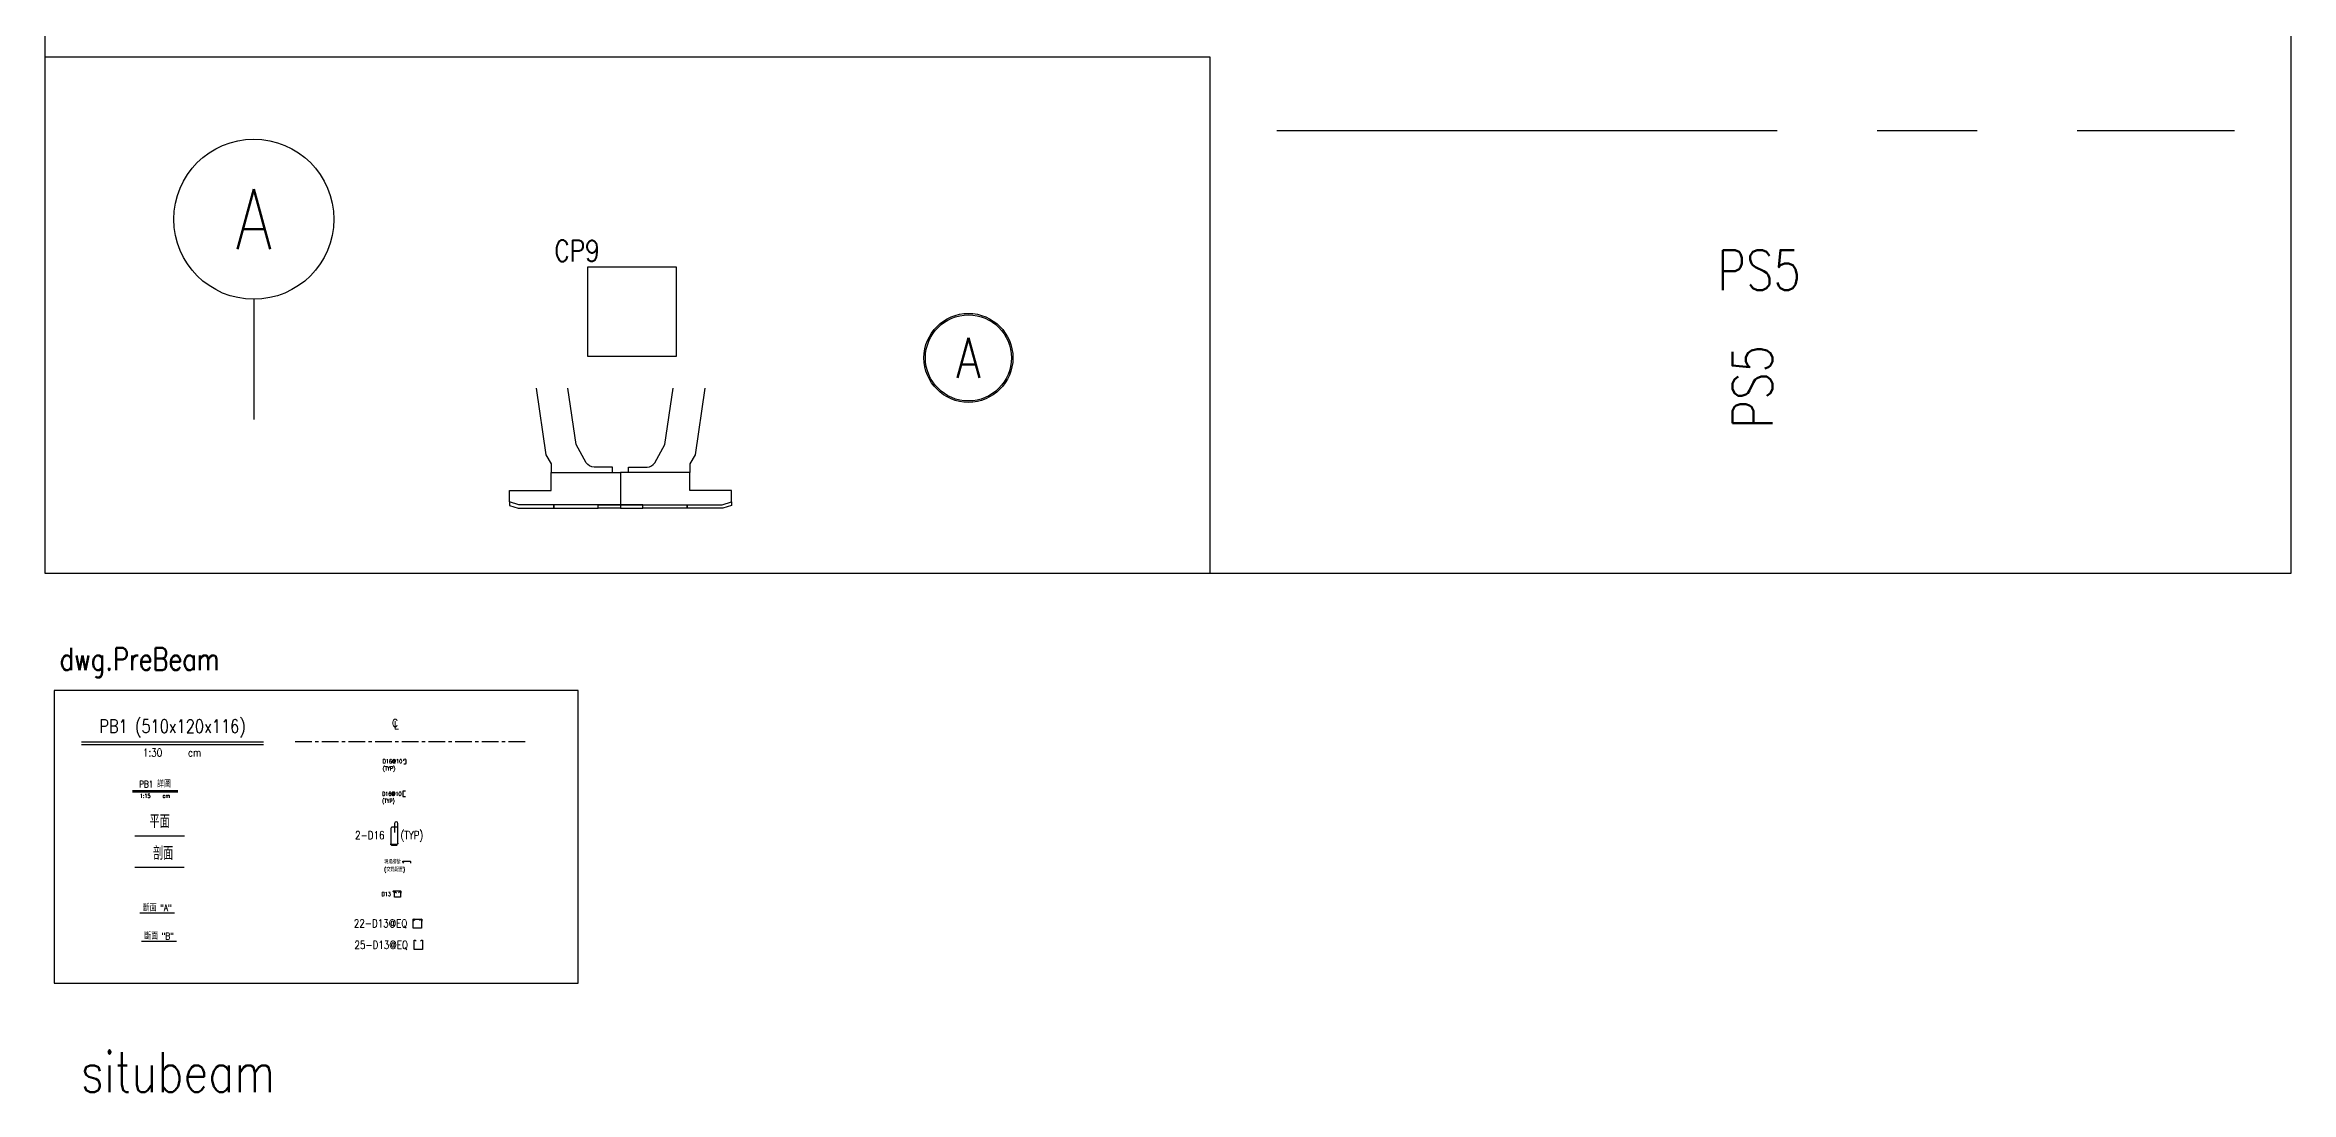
# Model space of a CAD drawing. Extents: x -4754 to 4976, y -19960 to 3841.
# Drawn here: x -4262 to -1736, y 621 to 1799 of the extents above; entities that cross this region are included whole.
import ezdxf
from ezdxf.enums import TextEntityAlignment as Align

# ---------------------------------------------------------------- set-up
doc = ezdxf.new("R2010")
doc.units = 0
doc.header["$LTSCALE"] = 3
doc.linetypes.add('CENTER', pattern=[2, 1.25, -0.25, 0.25, -0.25])
doc.linetypes.add('DASHED', pattern=[19.05, 12.7, -6.35])
doc.layers.get('0').update_dxf_attribs({"linetype": 'CONTINUOUS'})
doc.layers.add('HB_0', color=7, linetype='CONTINUOUS', transparency=0.5)
for name, color, linetype in [('HB_SYMBOLS', 7, 'CONTINUOUS'), ('HB_TXT_CTEXT', 2, 'CONTINUOUS'), ('鋼筋', 3, 'CONTINUOUS'), ('預鑄樁帽', 6, 'CONTINUOUS'), ('預鑄版_TXT', 2, 'CONTINUOUS')]:
    doc.layers.add(name, color=color, linetype=linetype)
doc.styles.get("Standard").update_dxf_attribs({"font": 'ROMANS.shx', "width": 0.8, "bigfont": 'LCHINA.shx'})

# ---------------------------------------------------------------- blocks, each defined once
blk = doc.blocks.new('beam_Topview')
at = {"layer": 'HB_TXT_CTEXT', "color": 4, "linetype": 'Continuous'}
blk.add_line((-27.8, 0), (27.8, 0), dxfattribs=at)
at = {"layer": 'HB_TXT_CTEXT', "color": 4, "linetype": 'Continuous', "width": 0.8}
blk.add_text('平面', height=15, rotation=360, dxfattribs=at).set_placement((0, 16.5), align=Align.MIDDLE)
blk = doc.blocks.new('beam_SectionSide')
at = {"layer": 'HB_TXT_CTEXT', "color": 4, "linetype": 'Continuous'}
blk.add_line((-27.8, 0), (27.8, 0), dxfattribs=at)
at = {"layer": 'HB_TXT_CTEXT', "color": 4, "linetype": 'Continuous', "width": 0.8}
blk.add_text(' 剖面', height=15, rotation=360, dxfattribs=at).set_placement((0, 16.5), align=Align.MIDDLE)
blk = doc.blocks.new('beam_SectionA')
at = {"layer": 'HB_TXT_CTEXT', "color": 4, "linetype": 'Continuous'}
blk.add_line((-19.5, 0), (19.5, 0), dxfattribs=at)
at = {"layer": 'HB_TXT_CTEXT', "color": 4, "linetype": 'Continuous', "width": 0.8}
blk.add_text('斷面 "A"', height=7.5, rotation=360, dxfattribs=at).set_placement((0, 6.6), align=Align.MIDDLE)
blk = doc.blocks.new('beam_SectionB')
at = {"layer": 'HB_TXT_CTEXT', "color": 4, "linetype": 'Continuous'}
blk.add_line((-19.5, 0), (19.5, 0), dxfattribs=at)
at = {"layer": 'HB_TXT_CTEXT', "color": 4, "linetype": 'Continuous', "width": 0.8}
blk.add_text('斷面 "B"', height=7.5, rotation=360, dxfattribs=at).set_placement((0, 6.6), align=Align.MIDDLE)
blk = doc.blocks.new('beam_title')
at = {"layer": 'HB_TXT_CTEXT', "color": 3, "linetype": 'Continuous'}
blk.add_line((-102.5, 3), (102.5, 3), dxfattribs=at)
at = {"layer": 'HB_TXT_CTEXT', "color": 1, "linetype": 'Continuous'}
blk.add_line((-102.5, 0), (102.5, 0), dxfattribs=at)
at = {"color": 3, "linetype": 'Continuous', "width": 0.8}
blk.add_attdef('A', text='', height=15, dxfattribs=at).set_placement((0, 19.5), align=Align.MIDDLE)
at = {"color": 2, "linetype": 'Continuous', "width": 0.8}
for tag, p in [('1:30', (-22.4, -9)), ('CM', (24.8, -9))]:
    blk.add_attdef(tag, text='', height=9, dxfattribs=at).set_placement(p, align=Align.MIDDLE)
blk = doc.blocks.new('beam_titleD')
at = {"layer": 'HB_TXT_CTEXT', "color": 3, "linetype": 'Continuous'}
blk.add_line((-25.6, 1.5), (25.6, 1.5), dxfattribs=at)
at = {"layer": 'HB_TXT_CTEXT', "color": 1, "linetype": 'Continuous'}
blk.add_line((-25.6, 0), (25.6, 0), dxfattribs=at)
at = {"color": 3, "linetype": 'Continuous', "width": 0.8}
blk.add_attdef('A', text='', height=7.5, dxfattribs=at).set_placement((-0.1, 9.6), align=Align.MIDDLE)
at = {"color": 2, "linetype": 'Continuous', "width": 0.8}
for tag, p in [('1:15', (-11.2, -4.5)), ('CM', (12.6, -4.5))]:
    blk.add_attdef(tag, text='', height=4.5, dxfattribs=at).set_placement(p, align=Align.MIDDLE)
blk = doc.blocks.new('cl')
at = {"layer": 'HB_TXT_CTEXT', "linetype": 'Continuous', "width": 0.8}
for s, p in [('C', (-0.18, 0.11)), ('L', (0.23, -0.56))]:
    blk.add_text(s, height=2.5, dxfattribs=at).set_placement(p, align=Align.MIDDLE)
blk = doc.blocks.new('rebar_Tie_90_90')
at = {"layer": 'HB_TXT_CTEXT', "linetype": 'Continuous'}
blk.add_lwpolyline([(26.4, 2.6), (23.6, 2.6, 0.414214), (23.4, 2.4), (23.4, -3.2, 0.414214), (23.6, -3.3), (26.4, -3.3)], format="xyb", dxfattribs=at)
at = {"color": 2, "linetype": 'Continuous', "width": 0.8}
for tag, p in [('D16@10', (0, -0.2)), ('(TYP)', (0, -8.2))]:
    blk.add_attdef(tag, text='', height=4.5, dxfattribs=at).set_placement(p, align=Align.MIDDLE_LEFT)
blk = doc.blocks.new('rebar_HoopUwithTie')
at = {"layer": 'HB_TXT_CTEXT', "linetype": 'Continuous'}
for points in [[(-6.8, 1.4), (-8, 2.6, -0.668179), (-7.6, 3.6), (-0.1, 3.6, -0.414214), (0.5, 3), (0.5, 1.1)], [(-2.2, 1.4), (-1, 2.6, -0.668179), (0, 2.2), (0, -3.3), (-6.9, -3.3), (-6.9, 2.2, -0.668179), (-5.9, 2.6), (-4.7, 1.4)]]:
    blk.add_lwpolyline(points, format="xyb", dxfattribs=at)
at = {"color": 2, "linetype": 'Continuous', "width": 0.8}
blk.add_attdef('D13', text='', height=4.5, dxfattribs=at).set_placement((-21.3, 0), align=Align.MIDDLE_LEFT)
blk = doc.blocks.new('rebar_Tie_180_90')
at = {"layer": 'HB_TXT_CTEXT', "linetype": 'Continuous'}
blk.add_lwpolyline([(23.9, 0.5), (23.9, 1.8, -1), (25.9, 1.8), (25.9, -2.6, -0.414214), (25.3, -3.2), (23.7, -3.2)], format="xyb", dxfattribs=at)
at = {"color": 2, "linetype": 'Continuous', "width": 0.8}
for tag, p in [('D16@10', (0, 0)), ('(TYP)', (0, -8))]:
    blk.add_attdef(tag, text='', height=4.5, dxfattribs=at).set_placement(p, align=Align.MIDDLE_LEFT)
blk = doc.blocks.new('rebar_Tie_135_90')
at = {"layer": '鋼筋', "color": 7, "linetype": 'Continuous'}
blk.add_lwpolyline([(22.4, -1.3), (21.2, -0.1, -0.668179), (21.6, 1), (29.1, 1, -0.414214), (29.7, 0.4), (29.7, -1.6)], format="xyb", dxfattribs=at)
at = {"color": 2, "linetype": 'Continuous', "width": 0.8}
for tag, p in [('現場綁紮', (0.2, 0)), ('(交錯配置)', (0.2, -8.5))]:
    blk.add_attdef(tag, text='', height=4.5, dxfattribs=at).set_placement(p, align=Align.MIDDLE_LEFT)
blk = doc.blocks.new('rebar_2Tie_180_90')
at = {"layer": 'HB_TXT_CTEXT', "linetype": 'Continuous'}
for points in [[(45.7, 9.3), (39.8, 9.3, 0.414214), (38.6, 8.1), (38.6, -9.6)], [(46.5, -8.7), (46.5, 13.7, 1), (42.7, 13.7), (42.7, 3.3)], [(46.5, -8.7, -0.414214), (45.3, -9.9), (37.8, -9.9)], [(38.6, -9.6, 0.414214), (39.8, -10.8), (45.7, -10.8)]]:
    blk.add_lwpolyline(points, format="xyb", dxfattribs=at)
at = {"color": 2, "linetype": 'Continuous', "width": 0.8}
for tag, p in [('2-D16', (-1.7, 0.4)), ('(TYP)', (49.4, 0.4))]:
    blk.add_attdef(tag, text='', height=9, dxfattribs=at).set_placement(p, align=Align.MIDDLE_LEFT)
blk = doc.blocks.new('dim_rebar_HoopU')
at = {"linetype": 'Continuous'}
blk.add_lwpolyline([(44.2, 4.5), (45.4, 5.7, -0.668179), (46.5, 5.3), (46.5, -4.7), (37, -4.7), (37, 5.3, -0.668179), (38.1, 5.7), (39.3, 4.5)], format="xyb", dxfattribs=at)
at = {"linetype": 'Continuous', "width": 0.8}
blk.add_attdef('25-D13@EQ', text='', height=9, dxfattribs=at).set_placement((0, 0), align=Align.MIDDLE)
blk = doc.blocks.new('dim_rebar_HoopUwithTie')
at = {"linetype": 'Continuous'}
for points in [[(37.7, 3.1), (36.5, 4.3, -0.668179), (36.9, 5.3), (45.8, 5.3, -0.414214), (46.4, 4.7), (46.4, 2.8)], [(43.9, 4), (45.1, 5.2, -0.668179), (46.1, 4.8), (46.1, -4.9), (36.7, -4.9), (36.7, 4.8, -0.668179), (37.7, 5.2), (38.9, 4)]]:
    blk.add_lwpolyline(points, format="xyb", dxfattribs=at)
at = {"linetype": 'Continuous', "width": 0.8}
blk.add_attdef('22-D13@EQ', text='', height=9, dxfattribs=at).set_placement((0, 0), align=Align.MIDDLE)
blk = doc.blocks.new('pilecap')
at = {"layer": '預鑄樁帽', "linetype": 'DASHED', "ltscale": 100}
blk.add_lwpolyline([(-50, -50), (50, -50), (50, 50), (-50, 50)], close=True, dxfattribs=at)
at = {"width": 0.8}
blk.add_attdef('A', text='', height=24, dxfattribs=at).set_placement((-61.9, 68.6), align=Align.MIDDLE)
blk = doc.blocks.new('fender')
at = {"color": 7, "linetype": 'Continuous'}
for points in [[(-94.7, -0.1), (-83.8, -75), (-78, -85.1), (-78, -95.1)], [(94.7, -0.1), (83.8, -75), (78, -85.1), (78, -95.1)]]:
    blk.add_lwpolyline(points, dxfattribs=at)
for points in [[(-9, -95.1), (-9, -89.4, 0.414214), (-9.5, -88.9), (-29.8, -88.9, -0.272631), (-38.5, -83.9), (-50, -63.5), (-59.4, -0.1)], [(9, -95.1), (9, -89.4, -0.414214), (9.5, -88.9), (29.8, -88.9, 0.272631), (38.5, -83.9), (50, -63.5), (59.4, -0.1)]]:
    blk.add_lwpolyline(points, format="xyb", dxfattribs=at)
for points in [[(0, -95.1), (0, -131.1), (-114.4, -131.1), (-125, -127.9), (-125, -115.1), (-78, -115.1), (-78, -95.1)], [(0, -95.1), (0, -131.1), (114.4, -131.1), (125, -127.9), (125, -115.1), (78, -115.1), (78, -95.1)], [(-115, -135.1), (-75, -135.1), (-75, -131.1), (-114.4, -131.1), (-125, -127.9), (-125, -132.1)], [(-75, -131.1), (-75, -135.1), (-25, -135.1), (-25, -131.1)], [(0, -131.1), (0, -135.1), (-25, -135.1), (-25, -131.1)], [(0, -131.1), (0, -135.1), (25, -135.1), (25, -131.1)], [(75, -131.1), (75, -135.1), (25, -135.1), (25, -131.1)], [(115, -135.1), (75, -135.1), (75, -131.1), (114.4, -131.1), (125, -127.9), (125, -132.1)]]:
    blk.add_lwpolyline(points, close=True, dxfattribs=at)
blk = doc.blocks.new('linelabel')
at = {"layer": 'HB_SYMBOLS', "color": 4, "linetype": 'Continuous'}
blk.add_line((0, -90), (0, -225), dxfattribs=at)
blk.add_circle((0, 0), 90, dxfattribs=at)
at = {"color": 4, "width": 0.8}
blk.add_attdef('A', text='', height=67.5, dxfattribs=at).set_placement((0, 0), align=Align.MIDDLE)
blk = doc.blocks.new('pile')
at = {"layer": 'HB_0', "linetype": 'Continuous'}
for radius in [50, 48.4]:
    blk.add_circle((0, 0), radius, dxfattribs=at)
at = {"color": 2, "width": 0.8}
blk.add_attdef('A', text='', height=45, dxfattribs=at).set_placement((0, 0), align=Align.MIDDLE_CENTER)

msp = doc.modelspace()

# ---------------------------------------------------------------- linework, layer by layer
at = {"color": 7, "linetype": 'Continuous'}
msp.add_lwpolyline([(-4261.946, 2864.03), (-4261.946, 1204.687), (-1735.853, 1204.687), (-1735.853, 2864.03)], close=True, dxfattribs=at)
at = {"linetype": 'Continuous'}
for points in [[(-4261.946, 1784.957), (-4261.946, 1204.687), (-2951.385, 1204.687), (-2951.385, 1784.957)], [(-4251.563, 1072.897), (-4251.563, 743.735), (-3662.4, 743.735), (-3662.4, 1072.897)]]:
    msp.add_lwpolyline(points, close=True, dxfattribs=at)
at = {"color": 252, "linetype": 'CENTER', "ltscale": 150}
msp.add_lwpolyline([(-2876.368, 1702.361), (-1799.622, 1702.361)], dxfattribs=at)
at = {"layer": 'HB_0', "color": 1, "linetype": 'CENTER', "ltscale": 5}
msp.add_lwpolyline([(-3980.549, 1015.727), (-3718.934, 1015.727)], dxfattribs=at)

# ---------------------------------------------------------------- block references
at = {"linetype": 'Continuous'}
for name, p, values in [('linelabel', (-4027.022, 1602.659), {'A': 'A'}), ('pile', (-3223.332, 1446.794), {'A': 'A'}), ('rebar_Tie_180_90', (-3882.117, 993.296), {'D16@10': 'D16@10', '(TYP)': '(TYP)'}), ('rebar_Tie_90_90', (-3882.771, 956.938), {'D16@10': 'D16@10', '(TYP)': '(TYP)'}), ('rebar_2Tie_180_90', (-3911.417, 909.815), {'2-D16': '2-D16', '(TYP)': '(TYP)'}), ('rebar_Tie_135_90', (-3880.609, 880.198), {'現場綁紮': '現場綁紮', '(交錯配置)': '(交錯配置)'}), ('rebar_HoopUwithTie', (-3862.037, 844.002), {'D13': 'D13'}), ('dim_rebar_HoopUwithTie', (-3884.424, 810.659), {'22-D13@EQ': '22-D13@EQ'}), ('dim_rebar_HoopU', (-3883.737, 786.398), {'25-D13@EQ': '25-D13@EQ'})]:
    msp.add_blockref(name, p, dxfattribs=at).add_auto_attribs(values)
msp.add_blockref('pilecap', (-3601.628, 1498.692)).add_auto_attribs({'A': 'CP9'})
msp.add_blockref('fender', (-3614.627, 1412.881))
at = {"color": 0, "linetype": 'Continuous'}
for name, p, values in [('beam_title', (-4118.472, 1012.119), {'A': 'PB1 (510x120x116)', '1:30': '1:30', 'CM': 'cm'}), ('beam_titleD', (-4138.019, 958.973), {'A': 'PB1 詳圖', '1:15': '1:15', 'CM': 'cm'})]:
    msp.add_blockref(name, p, dxfattribs=at).add_auto_attribs(values)
for name, p in [('beam_Topview', (-4132.933, 909.462)), ('beam_SectionSide', (-4133.063, 874.316)), ('beam_SectionA', (-4135.711, 822.875)), ('beam_SectionB', (-4133.646, 791.131))]:
    msp.add_blockref(name, p, dxfattribs=at)
at = {"layer": 'HB_0', "linetype": 'Continuous', "xscale": 3.6, "yscale": 3.6, "zscale": 3.6}
msp.add_blockref('cl', (-3867.61, 1035.916), dxfattribs=at)

# ---------------------------------------------------------------- texts
at = {"color": 0, "linetype": 'Continuous', "insert": (-4245.415, 1120.681), "char_height": 25, "width": 191.4764, "attachment_point": 1}
msp.add_mtext('{dwg.PreBeam}', dxfattribs=at)
at = {"linetype": 'Continuous', "insert": (-4221.792, 666.453), "char_height": 45, "width": 231.61621, "attachment_point": 1}
msp.add_mtext('{situbeam}', dxfattribs=at)
at = {"layer": '預鑄版_TXT', "linetype": 'Continuous', "width": 0.8}
msp.add_text('PS5', height=45, dxfattribs=at).set_placement((-2334.135, 1545.498), align=Align.MIDDLE)
msp.add_text('PS5', height=45, rotation=90, dxfattribs=at).set_placement((-2341.599, 1414.131), align=Align.MIDDLE)

doc.saveas('drawing.dxf')
